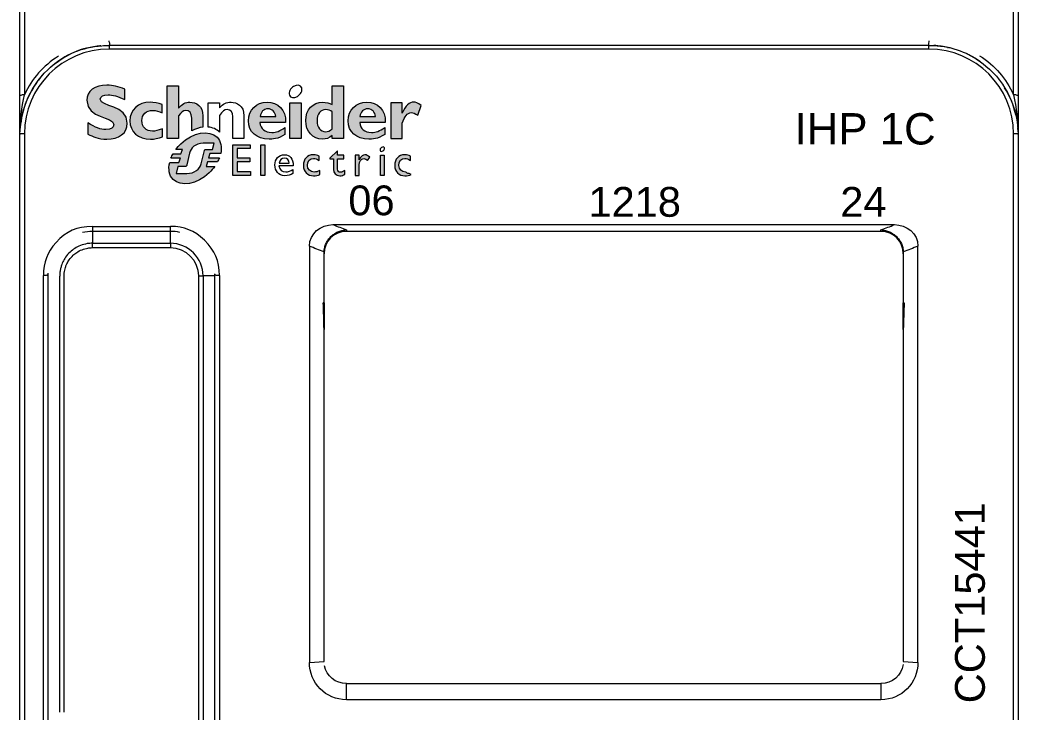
# Model space of a CAD drawing. Header units: millimetres. Extents: x 2820 to 3024, y 1658 to 1957.
# Drawn here: x 2917.19 to 2930.39, y 1880.22 to 1889.37 of the extents above; entities that cross this region are included whole.
import ezdxf

# ---------------------------------------------------------------- set-up
doc = ezdxf.new("R2010")
doc.units = ezdxf.units.MM
doc.layers.add('03_Symbole', color=250, linetype='Continuous', lineweight=15)
doc.layers.add('04_Texte', color=7, linetype='Continuous')
doc.styles.get("Standard").update_dxf_attribs({"font": 'arial.ttf'})

msp = doc.modelspace()

# ---------------------------------------------------------------- hatches: boundary and pattern name
at = {"layer": '04_Texte'}
h = msp.add_hatch(color=3, dxfattribs=at)
h.dxf.hatch_style = 2
edge = h.paths.add_edge_path()
edge.add_spline(control_points=[(2918.578, 1888.321), (2918.477, 1888.366), (2918.416, 1888.384), (2918.356, 1888.384), (2918.294, 1888.384), (2918.253, 1888.361), (2918.253, 1888.326), (2918.253, 1888.222), (2918.61, 1888.251), (2918.61, 1888.009), (2918.61, 1887.875), (2918.497, 1887.797), (2918.341, 1887.797), (2918.218, 1887.797), (2918.158, 1887.829), (2918.089, 1887.865), (2918.089, 1887.865), (2918.089, 1888.015), (2918.089, 1888.015), (2918.189, 1887.948), (2918.25, 1887.925), (2918.328, 1887.925), (2918.395, 1887.925), (2918.431, 1887.948), (2918.431, 1887.989), (2918.431, 1888.103), (2918.075, 1888.062), (2918.075, 1888.311), (2918.075, 1888.432), (2918.179, 1888.511), (2918.341, 1888.511), (2918.419, 1888.511), (2918.49, 1888.495), (2918.578, 1888.457), (2918.578, 1888.457), (2918.578, 1888.321), (2918.578, 1888.321)], knot_values=[0, 0, 0, 0, 1, 1, 1, 2, 2, 2, 3, 3, 3, 4, 4, 4, 5, 5, 5, 6, 6, 6, 7, 7, 7, 8, 8, 8, 9, 9, 9, 10, 10, 10, 11, 11, 11, 12, 12, 12, 12], degree=3, periodic=0)
h = msp.add_hatch(color=3, dxfattribs=at)
h.dxf.hatch_style = 2
edge = h.paths.add_edge_path()
edge.add_spline(control_points=[(2919.609, 1888.106), (2919.609, 1888.234), (2919.522, 1888.286), (2919.437, 1888.286), (2919.378, 1888.286), (2919.33, 1888.262), (2919.288, 1888.208), (2919.288, 1888.208), (2919.286, 1888.208), (2919.286, 1888.208), (2919.286, 1888.208), (2919.286, 1888.503), (2919.286, 1888.503), (2919.286, 1888.503), (2919.137, 1888.503), (2919.137, 1888.503), (2919.137, 1888.503), (2919.137, 1887.807), (2919.137, 1887.807), (2919.137, 1887.807), (2919.286, 1887.807), (2919.286, 1887.807), (2919.286, 1887.807), (2919.286, 1888.106), (2919.286, 1888.106), (2919.32, 1888.156), (2919.35, 1888.178), (2919.384, 1888.178), (2919.43, 1888.178), (2919.461, 1888.145), (2919.461, 1888.074), (2919.461, 1888.074), (2919.461, 1887.909), (2919.461, 1887.909), (2919.511, 1887.934), (2919.561, 1887.95), (2919.609, 1887.956), (2919.609, 1887.956), (2919.609, 1888.106), (2919.609, 1888.106)], knot_values=[0, 0, 0, 0, 1, 1, 1, 2, 2, 2, 3, 3, 3, 4, 4, 4, 5, 5, 5, 6, 6, 6, 7, 7, 7, 8, 8, 8, 9, 9, 9, 10, 10, 10, 11, 11, 11, 12, 12, 12, 13, 13, 13, 13], degree=3, periodic=0)
h = msp.add_hatch(color=3, dxfattribs=at)
h.dxf.hatch_style = 2
edge = h.paths.add_edge_path()
edge.add_spline(control_points=[(2921.319, 1888.503), (2921.319, 1888.503), (2921.319, 1888.257), (2921.319, 1888.257), (2921.279, 1888.276), (2921.239, 1888.286), (2921.196, 1888.286), (2921.062, 1888.286), (2920.968, 1888.187), (2920.968, 1888.042), (2920.968, 1887.901), (2921.062, 1887.797), (2921.188, 1887.797), (2921.238, 1887.797), (2921.277, 1887.81), (2921.319, 1887.844), (2921.319, 1887.844), (2921.319, 1887.806), (2921.319, 1887.806), (2921.319, 1887.806), (2921.467, 1887.806), (2921.467, 1887.806), (2921.467, 1887.806), (2921.467, 1888.503), (2921.467, 1888.503), (2921.467, 1888.503), (2921.319, 1888.503), (2921.319, 1888.503)], knot_values=[0, 0, 0, 0, 1, 1, 1, 2, 2, 2, 3, 3, 3, 4, 4, 4, 5, 5, 5, 6, 6, 6, 7, 7, 7, 8, 8, 8, 9, 9, 9, 9], degree=3, periodic=0)
edge = h.paths.add_edge_path()
edge.add_spline(control_points=[(2921.319, 1887.935), (2921.288, 1887.907), (2921.263, 1887.896), (2921.231, 1887.896), (2921.162, 1887.896), (2921.118, 1887.953), (2921.118, 1888.039), (2921.118, 1888.133), (2921.162, 1888.188), (2921.236, 1888.188), (2921.263, 1888.188), (2921.298, 1888.175), (2921.319, 1888.16), (2921.319, 1888.16), (2921.319, 1887.935), (2921.319, 1887.935)], knot_values=[0, 0, 0, 0, 1, 1, 1, 2, 2, 2, 3, 3, 3, 4, 4, 4, 5, 5, 5, 5], degree=3, periodic=0)
h = msp.add_hatch(color=3, dxfattribs=at)
h.dxf.hatch_style = 2
edge = h.paths.add_edge_path()
edge.add_spline(control_points=[(2919.076, 1887.829), (2919.017, 1887.808), (2918.967, 1887.797), (2918.917, 1887.797), (2918.751, 1887.797), (2918.644, 1887.894), (2918.644, 1888.041), (2918.644, 1888.185), (2918.755, 1888.286), (2918.911, 1888.286), (2918.958, 1888.286), (2919.02, 1888.274), (2919.069, 1888.256), (2919.069, 1888.256), (2919.069, 1888.146), (2919.069, 1888.146), (2919.03, 1888.166), (2918.985, 1888.178), (2918.948, 1888.178), (2918.859, 1888.178), (2918.802, 1888.124), (2918.802, 1888.042), (2918.802, 1887.958), (2918.858, 1887.903), (2918.943, 1887.903), (2918.979, 1887.903), (2919.011, 1887.911), (2919.076, 1887.936), (2919.076, 1887.936), (2919.076, 1887.829), (2919.076, 1887.829)], knot_values=[0, 0, 0, 0, 1, 1, 1, 2, 2, 2, 3, 3, 3, 4, 4, 4, 5, 5, 5, 6, 6, 6, 7, 7, 7, 8, 8, 8, 9, 9, 9, 10, 10, 10, 10], degree=3, periodic=0)
h = msp.add_hatch(color=3, dxfattribs=at)
h.dxf.hatch_style = 2
edge = h.paths.add_edge_path()
edge.add_spline(control_points=[(2920.367, 1888.095), (2920.373, 1888.16), (2920.411, 1888.198), (2920.47, 1888.198), (2920.527, 1888.198), (2920.566, 1888.159), (2920.572, 1888.095), (2920.572, 1888.095), (2920.367, 1888.095), (2920.367, 1888.095)], knot_values=[0, 0, 0, 0, 1, 1, 1, 2, 2, 2, 3, 3, 3, 3], degree=3, periodic=0)
edge = h.paths.add_edge_path()
edge.add_spline(control_points=[(2920.459, 1888.286), (2920.314, 1888.286), (2920.211, 1888.184), (2920.211, 1888.039), (2920.211, 1887.894), (2920.318, 1887.797), (2920.484, 1887.797), (2920.521, 1887.797), (2920.609, 1887.797), (2920.694, 1887.86), (2920.694, 1887.86), (2920.694, 1887.952), (2920.694, 1887.952), (2920.625, 1887.903), (2920.579, 1887.886), (2920.52, 1887.886), (2920.426, 1887.886), (2920.369, 1887.934), (2920.364, 1888.017), (2920.364, 1888.017), (2920.702, 1888.017), (2920.702, 1888.017), (2920.709, 1888.189), (2920.596, 1888.286), (2920.459, 1888.286)], knot_values=[0, 0, 0, 0, 0.352778, 0.352778, 0.352778, 0.705556, 0.705556, 0.705556, 1.058333, 1.058333, 1.058333, 1.411111, 1.411111, 1.411111, 1.763889, 1.763889, 1.763889, 2.116667, 2.116667, 2.116667, 2.469444, 2.469444, 2.469444, 2.822222, 2.822222, 2.822222, 2.822222], degree=3, periodic=0)
edge.add_line((2920.459, 1888.286), (2920.459, 1888.286))
h = msp.add_hatch(color=3, dxfattribs=at)
h.dxf.hatch_style = 2
h.paths.add_polyline_path([(2920.908, 1887.806), (2920.76, 1887.806), (2920.76, 1888.278), (2920.908, 1888.278)])
h = msp.add_hatch(color=3, dxfattribs=at)
h.dxf.hatch_style = 2
edge = h.paths.add_edge_path()
edge.add_spline(control_points=[(2921.686, 1888.095), (2921.692, 1888.16), (2921.73, 1888.198), (2921.788, 1888.198), (2921.845, 1888.198), (2921.885, 1888.159), (2921.891, 1888.095), (2921.891, 1888.095), (2921.686, 1888.095), (2921.686, 1888.095)], knot_values=[0, 0, 0, 0, 1, 1, 1, 2, 2, 2, 3, 3, 3, 3], degree=3, periodic=0)
edge = h.paths.add_edge_path()
edge.add_spline(control_points=[(2921.778, 1888.286), (2921.633, 1888.286), (2921.529, 1888.184), (2921.529, 1888.039), (2921.529, 1887.894), (2921.637, 1887.797), (2921.803, 1887.797), (2921.839, 1887.797), (2921.928, 1887.797), (2922.013, 1887.86), (2922.013, 1887.86), (2922.013, 1887.952), (2922.013, 1887.952), (2921.944, 1887.903), (2921.898, 1887.886), (2921.838, 1887.886), (2921.745, 1887.886), (2921.688, 1887.934), (2921.683, 1888.017), (2921.683, 1888.017), (2922.021, 1888.017), (2922.021, 1888.017), (2922.028, 1888.189), (2921.915, 1888.286), (2921.778, 1888.286)], knot_values=[0, 0, 0, 0, 0.352778, 0.352778, 0.352778, 0.705556, 0.705556, 0.705556, 1.058333, 1.058333, 1.058333, 1.411111, 1.411111, 1.411111, 1.763889, 1.763889, 1.763889, 2.116667, 2.116667, 2.116667, 2.469444, 2.469444, 2.469444, 2.822222, 2.822222, 2.822222, 2.822222], degree=3, periodic=0)
edge.add_line((2921.778, 1888.286), (2921.778, 1888.286))
h = msp.add_hatch(color=3, dxfattribs=at)
h.dxf.hatch_style = 2
edge = h.paths.add_edge_path()
edge.add_spline(control_points=[(2922.243, 1888.143), (2922.243, 1888.143), (2922.245, 1888.143), (2922.245, 1888.143), (2922.289, 1888.241), (2922.338, 1888.287), (2922.395, 1888.287), (2922.424, 1888.287), (2922.45, 1888.275), (2922.493, 1888.244), (2922.493, 1888.244), (2922.452, 1888.113), (2922.452, 1888.113), (2922.413, 1888.138), (2922.388, 1888.148), (2922.364, 1888.148), (2922.31, 1888.148), (2922.275, 1888.097), (2922.243, 1888.01), (2922.243, 1888.01), (2922.243, 1887.807), (2922.243, 1887.807), (2922.243, 1887.807), (2922.095, 1887.807), (2922.095, 1887.807), (2922.095, 1887.807), (2922.095, 1888.278), (2922.095, 1888.278), (2922.095, 1888.278), (2922.243, 1888.278), (2922.243, 1888.278), (2922.243, 1888.278), (2922.243, 1888.143), (2922.243, 1888.143)], knot_values=[0, 0, 0, 0, 1, 1, 1, 2, 2, 2, 3, 3, 3, 4, 4, 4, 5, 5, 5, 6, 6, 6, 7, 7, 7, 8, 8, 8, 9, 9, 9, 10, 10, 10, 11, 11, 11, 11], degree=3, periodic=0)
h = msp.add_hatch(color=3, dxfattribs=at)
h.dxf.hatch_style = 2
edge = h.paths.add_edge_path()
edge.add_spline(control_points=[(2919.683, 1887.551), (2919.683, 1887.551), (2919.699, 1887.609), (2919.699, 1887.609), (2919.699, 1887.609), (2919.844, 1887.609), (2919.844, 1887.609), (2919.863, 1887.693), (2919.848, 1887.771), (2919.797, 1887.822), (2919.694, 1887.926), (2919.478, 1887.89), (2919.317, 1887.736), (2919.292, 1887.712), (2919.271, 1887.687), (2919.251, 1887.66), (2919.251, 1887.66), (2919.339, 1887.66), (2919.339, 1887.66), (2919.339, 1887.66), (2919.319, 1887.602), (2919.319, 1887.602), (2919.319, 1887.602), (2919.214, 1887.602), (2919.214, 1887.602), (2919.204, 1887.584), (2919.195, 1887.566), (2919.187, 1887.547), (2919.187, 1887.547), (2919.312, 1887.547), (2919.312, 1887.547), (2919.312, 1887.547), (2919.292, 1887.489), (2919.292, 1887.489), (2919.292, 1887.489), (2919.17, 1887.489), (2919.17, 1887.489), (2919.149, 1887.4), (2919.162, 1887.317), (2919.215, 1887.265), (2919.317, 1887.163), (2919.532, 1887.199), (2919.693, 1887.353), (2919.721, 1887.379), (2919.744, 1887.408), (2919.765, 1887.438), (2919.765, 1887.438), (2919.653, 1887.438), (2919.653, 1887.438), (2919.653, 1887.438), (2919.67, 1887.496), (2919.67, 1887.496), (2919.67, 1887.496), (2919.801, 1887.496), (2919.801, 1887.496), (2919.811, 1887.515), (2919.82, 1887.533), (2919.827, 1887.551), (2919.827, 1887.551), (2919.683, 1887.551), (2919.683, 1887.551)], knot_values=[0, 0, 0, 0, 1, 1, 1, 2, 2, 2, 3, 3, 3, 4, 4, 4, 5, 5, 5, 6, 6, 6, 7, 7, 7, 8, 8, 8, 9, 9, 9, 10, 10, 10, 11, 11, 11, 12, 12, 12, 13, 13, 13, 14, 14, 14, 15, 15, 15, 16, 16, 16, 17, 17, 17, 18, 18, 18, 19, 19, 19, 20, 20, 20, 20], degree=3, periodic=0)
edge = h.paths.add_edge_path()
edge.add_spline(control_points=[(2919.651, 1887.66), (2919.641, 1887.66), (2919.637, 1887.659), (2919.634, 1887.654), (2919.632, 1887.653), (2919.632, 1887.651), (2919.631, 1887.648), (2919.631, 1887.648), (2919.584, 1887.469), (2919.584, 1887.469), (2919.573, 1887.406), (2919.495, 1887.343), (2919.395, 1887.343), (2919.395, 1887.343), (2919.34, 1887.343), (2919.34, 1887.343), (2919.34, 1887.343), (2919.255, 1887.343), (2919.255, 1887.343), (2919.255, 1887.343), (2919.279, 1887.435), (2919.279, 1887.435), (2919.279, 1887.435), (2919.369, 1887.435), (2919.369, 1887.435), (2919.379, 1887.435), (2919.386, 1887.439), (2919.392, 1887.445), (2919.394, 1887.448), (2919.397, 1887.452), (2919.397, 1887.456), (2919.397, 1887.456), (2919.434, 1887.613), (2919.434, 1887.613), (2919.445, 1887.676), (2919.512, 1887.745), (2919.612, 1887.745), (2919.612, 1887.745), (2919.756, 1887.745), (2919.756, 1887.745), (2919.756, 1887.745), (2919.737, 1887.66), (2919.737, 1887.66), (2919.737, 1887.66), (2919.651, 1887.66), (2919.651, 1887.66)], knot_values=[0, 0, 0, 0, 1, 1, 1, 2, 2, 2, 3, 3, 3, 4, 4, 4, 5, 5, 5, 6, 6, 6, 7, 7, 7, 8, 8, 8, 9, 9, 9, 10, 10, 10, 11, 11, 11, 12, 12, 12, 13, 13, 13, 14, 14, 14, 15, 15, 15, 15], degree=3, periodic=0)
h = msp.add_hatch(color=3, dxfattribs=at)
h.dxf.hatch_style = 2
h.paths.add_polyline_path([(2920.234, 1887.672), (2920.062, 1887.672), (2920.062, 1887.549), (2920.228, 1887.549), (2920.228, 1887.497), (2920.062, 1887.497), (2920.062, 1887.371), (2920.239, 1887.371), (2920.239, 1887.319), (2920.004, 1887.319), (2920.004, 1887.724), (2920.234, 1887.724)])
h = msp.add_hatch(color=3, dxfattribs=at)
h.dxf.hatch_style = 2
h.paths.add_polyline_path([(2920.427, 1887.318), (2920.374, 1887.318), (2920.374, 1887.724), (2920.427, 1887.724)])
h = msp.add_hatch(color=3, dxfattribs=at)
h.dxf.hatch_style = 2
edge = h.paths.add_edge_path()
edge.add_spline(control_points=[(2921.147, 1887.516), (2921.116, 1887.536), (2921.096, 1887.543), (2921.073, 1887.543), (2921.025, 1887.543), (2920.992, 1887.506), (2920.992, 1887.451), (2920.992, 1887.396), (2921.027, 1887.363), (2921.082, 1887.363), (2921.105, 1887.363), (2921.126, 1887.369), (2921.153, 1887.381), (2921.153, 1887.381), (2921.153, 1887.329), (2921.153, 1887.329), (2921.135, 1887.32), (2921.101, 1887.313), (2921.073, 1887.313), (2920.993, 1887.313), (2920.938, 1887.368), (2920.938, 1887.447), (2920.938, 1887.535), (2920.988, 1887.591), (2921.07, 1887.591), (2921.101, 1887.591), (2921.121, 1887.584), (2921.147, 1887.573), (2921.147, 1887.573), (2921.147, 1887.516), (2921.147, 1887.516)], knot_values=[0, 0, 0, 0, 1, 1, 1, 2, 2, 2, 3, 3, 3, 4, 4, 4, 5, 5, 5, 6, 6, 6, 7, 7, 7, 8, 8, 8, 9, 9, 9, 10, 10, 10, 10], degree=3, periodic=0)
h = msp.add_hatch(color=3, dxfattribs=at)
h.dxf.hatch_style = 2
edge = h.paths.add_edge_path()
edge.add_spline(control_points=[(2921.387, 1887.586), (2921.387, 1887.586), (2921.471, 1887.586), (2921.471, 1887.586), (2921.471, 1887.586), (2921.471, 1887.538), (2921.471, 1887.538), (2921.471, 1887.538), (2921.387, 1887.538), (2921.387, 1887.538), (2921.387, 1887.538), (2921.387, 1887.401), (2921.387, 1887.401), (2921.387, 1887.37), (2921.41, 1887.361), (2921.425, 1887.361), (2921.444, 1887.361), (2921.464, 1887.367), (2921.485, 1887.381), (2921.485, 1887.381), (2921.485, 1887.331), (2921.485, 1887.331), (2921.467, 1887.321), (2921.438, 1887.313), (2921.421, 1887.313), (2921.363, 1887.313), (2921.334, 1887.349), (2921.334, 1887.397), (2921.334, 1887.397), (2921.334, 1887.538), (2921.334, 1887.538), (2921.334, 1887.538), (2921.288, 1887.538), (2921.288, 1887.538), (2921.288, 1887.538), (2921.288, 1887.544), (2921.288, 1887.544), (2921.288, 1887.544), (2921.387, 1887.641), (2921.387, 1887.641), (2921.387, 1887.641), (2921.387, 1887.586), (2921.387, 1887.586)], knot_values=[0, 0, 0, 0, 1, 1, 1, 2, 2, 2, 3, 3, 3, 4, 4, 4, 5, 5, 5, 6, 6, 6, 7, 7, 7, 8, 8, 8, 9, 9, 9, 10, 10, 10, 11, 11, 11, 12, 12, 12, 13, 13, 13, 14, 14, 14, 14], degree=3, periodic=0)
h = msp.add_hatch(color=3, dxfattribs=at)
h.dxf.hatch_style = 2
edge = h.paths.add_edge_path()
edge.add_spline(control_points=[(2921.673, 1887.586), (2921.673, 1887.586), (2921.673, 1887.524), (2921.673, 1887.524), (2921.673, 1887.524), (2921.674, 1887.524), (2921.674, 1887.524), (2921.701, 1887.571), (2921.726, 1887.591), (2921.751, 1887.591), (2921.773, 1887.591), (2921.793, 1887.581), (2921.815, 1887.56), (2921.815, 1887.56), (2921.787, 1887.514), (2921.787, 1887.514), (2921.771, 1887.53), (2921.75, 1887.541), (2921.738, 1887.541), (2921.701, 1887.541), (2921.673, 1887.504), (2921.673, 1887.458), (2921.673, 1887.458), (2921.673, 1887.318), (2921.673, 1887.318), (2921.673, 1887.318), (2921.62, 1887.318), (2921.62, 1887.318), (2921.62, 1887.318), (2921.62, 1887.586), (2921.62, 1887.586), (2921.62, 1887.586), (2921.673, 1887.586), (2921.673, 1887.586)], knot_values=[0, 0, 0, 0, 1, 1, 1, 2, 2, 2, 3, 3, 3, 4, 4, 4, 5, 5, 5, 6, 6, 6, 7, 7, 7, 8, 8, 8, 9, 9, 9, 10, 10, 10, 11, 11, 11, 11], degree=3, periodic=0)
h = msp.add_hatch(color=3, dxfattribs=at)
h.dxf.hatch_style = 2
h.paths.add_polyline_path([(2922.007, 1887.318), (2921.955, 1887.318), (2921.955, 1887.586), (2922.007, 1887.586)])
h = msp.add_hatch(color=3, dxfattribs=at)
h.dxf.hatch_style = 2
edge = h.paths.add_edge_path()
edge.add_spline(control_points=[(2922.355, 1887.516), (2922.324, 1887.536), (2922.304, 1887.543), (2922.281, 1887.543), (2922.233, 1887.543), (2922.2, 1887.506), (2922.2, 1887.451), (2922.2, 1887.396), (2922.235, 1887.363), (2922.29, 1887.363), (2922.312, 1887.363), (2922.309, 1887.333), (2922.336, 1887.345), (2922.336, 1887.345), (2922.361, 1887.329), (2922.361, 1887.329), (2922.343, 1887.32), (2922.309, 1887.313), (2922.281, 1887.313), (2922.201, 1887.313), (2922.146, 1887.368), (2922.146, 1887.447), (2922.146, 1887.535), (2922.197, 1887.591), (2922.278, 1887.591), (2922.309, 1887.591), (2922.329, 1887.584), (2922.355, 1887.573), (2922.355, 1887.573), (2922.355, 1887.516), (2922.355, 1887.516)], knot_values=[0, 0, 0, 0, 1, 1, 1, 2, 2, 2, 3, 3, 3, 4, 4, 4, 5, 5, 5, 6, 6, 6, 7, 7, 7, 8, 8, 8, 9, 9, 9, 10, 10, 10, 10], degree=3, periodic=0)

# ---------------------------------------------------------------- linework, layer by layer
at = {"layer": '03_Symbole', "color": 0, "lineweight": 0}
for points in [[(2917.191, 1888.384), (2917.191, 1892.235)], [(2930.386, 1892.235), (2930.386, 1888.384)], [(2929.208, 1889.037), (2918.369, 1889.037)], [(2918.369, 1889.037), (2918.369, 1889.031), (2918.369, 1889.025), (2918.369, 1889.012), (2918.369, 1888.987)], [(2929.208, 1888.987), (2929.208, 1889.012), (2929.208, 1889.025), (2929.208, 1889.031), (2929.208, 1889.037)], [(2929.29, 1889.034), (2929.295, 1889.034)], [(2929.208, 1888.987), (2918.369, 1888.987)], [(2929.298, 1889.034), (2929.302, 1889.033)], [(2917.641, 1888.786), (2917.641, 1888.786)], [(2917.7, 1888.829), (2917.7, 1888.829)], [(2929.786, 1888.885), (2929.783, 1888.886)], [(2929.817, 1888.866), (2929.814, 1888.868)], [(2929.912, 1888.803), (2929.909, 1888.805)], [(2917.49, 1888.644), (2917.483, 1888.636)], [(2917.397, 1888.524), (2917.397, 1888.524)], [(2930.18, 1888.524), (2930.18, 1888.524)], [(2917.191, 1887.866), (2917.191, 1888.384)], [(2930.386, 1888.384), (2930.386, 1887.866)], [(2917.191, 1876.873), (2917.191, 1887.859)], [(2917.249, 1887.867), (2917.249, 1876.866)], [(2930.327, 1876.866), (2930.327, 1887.867)], [(2930.386, 1887.874), (2930.386, 1887.868)], [(2930.386, 1887.859), (2930.386, 1876.873)], [(2921.329, 1886.667), (2928.751, 1886.667)], [(2918.148, 1886.643), (2919.179, 1886.643)], [(2918.148, 1886.643), (2918.148, 1886.578)], [(2919.179, 1886.578), (2918.148, 1886.578)], [(2918.148, 1886.578), (2918.148, 1886.421)], [(2919.179, 1886.578), (2919.179, 1886.643)], [(2919.179, 1886.421), (2919.179, 1886.578)], [(2921.506, 1886.597), (2921.506, 1886.578)], [(2928.574, 1886.578), (2921.506, 1886.578)], [(2928.574, 1886.578), (2928.574, 1886.597)], [(2918.148, 1886.421), (2919.179, 1886.421)], [(2918.148, 1886.363), (2918.148, 1886.421)], [(2919.179, 1886.421), (2919.179, 1886.363)], [(2918.148, 1886.363), (2919.179, 1886.363)], [(2921.017, 1886.382), (2921.017, 1880.879)], [(2921.211, 1886.296), (2921.211, 1886.306)], [(2921.211, 1885.633), (2921.211, 1886.296)], [(2928.869, 1886.306), (2928.869, 1886.296)], [(2928.869, 1886.296), (2928.869, 1885.633)], [(2929.063, 1880.879), (2929.063, 1886.382)], [(2917.5, 1876.737), (2917.5, 1885.994)], [(2917.559, 1885.989), (2917.559, 1876.744)], [(2919.552, 1885.989), (2919.552, 1876.745)], [(2919.552, 1885.989), (2919.611, 1885.989)], [(2919.611, 1885.989), (2919.611, 1876.745)], [(2919.768, 1885.989), (2919.611, 1885.989)], [(2919.768, 1876.744), (2919.768, 1885.989)], [(2919.827, 1885.994), (2919.827, 1876.737)], [(2921.211, 1885.633), (2921.2, 1885.633)], [(2921.211, 1885.633), (2921.211, 1885.28)], [(2928.869, 1885.28), (2928.869, 1885.634)], [(2928.869, 1885.633), (2928.88, 1885.633)], [(2921.017, 1880.879), (2921.211, 1880.893)], [(2928.869, 1880.893), (2928.869, 1880.89)], [(2928.869, 1880.893), (2929.062, 1880.879)], [(2921.506, 1880.599), (2928.574, 1880.599)], [(2921.506, 1880.386), (2921.506, 1880.599)], [(2928.574, 1880.599), (2928.574, 1880.386)], [(2928.574, 1880.386), (2921.506, 1880.386)]]:
    msp.add_lwpolyline(points, dxfattribs=at)
for points in [[(2917.249, 1892.24), (2917.249, 1890.954), (2917.249, 1889.669), (2917.249, 1888.383)], [(2930.328, 1888.383), (2930.328, 1889.669), (2930.328, 1890.955), (2930.328, 1892.24)], [(2918.272, 1889.033), (2918.304, 1889.036), (2918.336, 1889.037), (2918.369, 1889.037)], [(2918.368, 1889.037), (2918.39, 1889.058), (2918.369, 1889.077), (2918.369, 1889.097)], [(2929.208, 1889.097), (2929.208, 1889.077), (2929.194, 1889.059), (2929.208, 1889.037)], [(2929.208, 1889.037), (2929.244, 1889.037), (2929.28, 1889.036), (2929.316, 1889.032)], [(2929.279, 1889.035), (2929.277, 1889.035), (2929.275, 1889.035), (2929.273, 1889.035)], [(2929.274, 1889.035), (2929.276, 1889.035), (2929.278, 1889.035), (2929.28, 1889.035)], [(2929.286, 1889.035), (2929.284, 1889.035), (2929.282, 1889.035), (2929.28, 1889.035)], [(2929.282, 1889.035), (2929.284, 1889.035), (2929.285, 1889.035), (2929.287, 1889.035)], [(2929.294, 1889.034), (2929.291, 1889.034), (2929.289, 1889.034), (2929.287, 1889.035)], [(2929.301, 1889.033), (2929.299, 1889.034), (2929.297, 1889.034), (2929.294, 1889.034)], [(2918.369, 1888.987), (2917.75, 1888.987), (2917.249, 1888.485), (2917.249, 1887.867)], [(2918.26, 1889.032), (2917.996, 1889.007), (2917.792, 1888.92), (2917.593, 1888.746)], [(2917.605, 1888.756), (2917.806, 1888.926), (2918.01, 1889.011), (2918.272, 1889.033)], [(2918.254, 1889.032), (2918.252, 1889.031), (2918.25, 1889.031), (2918.247, 1889.031)], [(2930.327, 1887.867), (2930.327, 1888.485), (2929.826, 1888.987), (2929.208, 1888.987)], [(2929.487, 1889.003), (2929.426, 1889.018), (2929.364, 1889.028), (2929.302, 1889.033)], [(2929.306, 1889.033), (2929.307, 1889.033), (2929.308, 1889.033), (2929.309, 1889.033)], [(2929.316, 1889.032), (2929.568, 1889.008), (2929.767, 1888.925), (2929.962, 1888.764)], [(2929.453, 1889.011), (2929.455, 1889.01), (2929.457, 1889.01), (2929.459, 1889.009)], [(2929.461, 1889.009), (2929.463, 1889.008), (2929.465, 1889.008), (2929.467, 1889.007)], [(2929.876, 1888.828), (2929.824, 1888.864), (2929.77, 1888.895), (2929.713, 1888.922)], [(2917.7, 1888.895), (2917.495, 1888.762), (2917.352, 1888.606), (2917.249, 1888.383)], [(2929.792, 1888.881), (2929.791, 1888.881), (2929.79, 1888.882), (2929.789, 1888.882)], [(2929.798, 1888.877), (2929.797, 1888.878), (2929.796, 1888.878), (2929.795, 1888.879)], [(2929.805, 1888.874), (2929.804, 1888.874), (2929.803, 1888.875), (2929.802, 1888.875)], [(2929.811, 1888.87), (2929.81, 1888.871), (2929.809, 1888.871), (2929.808, 1888.872)], [(2929.823, 1888.862), (2929.822, 1888.863), (2929.821, 1888.864), (2929.82, 1888.864)], [(2929.83, 1888.859), (2929.829, 1888.859), (2929.828, 1888.86), (2929.827, 1888.861)], [(2929.836, 1888.855), (2929.835, 1888.855), (2929.834, 1888.856), (2929.833, 1888.857)], [(2929.876, 1888.9), (2930.085, 1888.767), (2930.224, 1888.606), (2930.328, 1888.383)], [(2929.889, 1888.82), (2929.885, 1888.822), (2929.881, 1888.825), (2929.877, 1888.828)], [(2929.889, 1888.82), (2929.89, 1888.819), (2929.89, 1888.819), (2929.891, 1888.818)], [(2929.907, 1888.807), (2929.901, 1888.811), (2929.896, 1888.815), (2929.891, 1888.818)], [(2929.907, 1888.807), (2929.907, 1888.806), (2929.908, 1888.806), (2929.909, 1888.805)], [(2929.912, 1888.803), (2929.914, 1888.802), (2929.915, 1888.801), (2929.916, 1888.8)], [(2917.191, 1887.859), (2917.191, 1888.199), (2917.345, 1888.537), (2917.605, 1888.756)], [(2917.487, 1888.641), (2917.479, 1888.631), (2917.47, 1888.621), (2917.461, 1888.611)], [(2917.599, 1888.751), (2917.597, 1888.75), (2917.596, 1888.748), (2917.594, 1888.747)], [(2929.962, 1888.764), (2930.228, 1888.544), (2930.386, 1888.204), (2930.386, 1887.859)], [(2917.461, 1888.611), (2917.427, 1888.569), (2917.396, 1888.526), (2917.368, 1888.48)], [(2930.137, 1888.583), (2930.135, 1888.585), (2930.134, 1888.587), (2930.133, 1888.589)], [(2930.141, 1888.577), (2930.14, 1888.579), (2930.139, 1888.581), (2930.137, 1888.583)], [(2930.141, 1888.577), (2930.142, 1888.577), (2930.142, 1888.576), (2930.143, 1888.576)], [(2930.146, 1888.572), (2930.144, 1888.573), (2930.143, 1888.574), (2930.142, 1888.576)], [(2930.147, 1888.57), (2930.148, 1888.568), (2930.15, 1888.566), (2930.151, 1888.564)], [(2930.153, 1888.562), (2930.152, 1888.564), (2930.151, 1888.565), (2930.15, 1888.566)], [(2930.151, 1888.564), (2930.153, 1888.562), (2930.154, 1888.56), (2930.155, 1888.558)], [(2930.158, 1888.555), (2930.156, 1888.557), (2930.155, 1888.559), (2930.154, 1888.56)], [(2930.156, 1888.558), (2930.157, 1888.556), (2930.158, 1888.554), (2930.16, 1888.553)], [(2930.163, 1888.549), (2930.161, 1888.55), (2930.16, 1888.552), (2930.159, 1888.554)], [(2930.16, 1888.552), (2930.161, 1888.551), (2930.162, 1888.549), (2930.164, 1888.547)], [(2917.191, 1887.874), (2917.192, 1888.046), (2917.213, 1888.214), (2917.249, 1888.383)], [(2917.368, 1888.48), (2917.298, 1888.366), (2917.25, 1888.249), (2917.22, 1888.12)], [(2930.356, 1888.117), (2930.327, 1888.247), (2930.279, 1888.364), (2930.209, 1888.478)], [(2930.328, 1888.383), (2930.364, 1888.212), (2930.385, 1888.042), (2930.386, 1887.867)], [(2917.22, 1888.12), (2917.208, 1888.065), (2917.199, 1888.009), (2917.194, 1887.953)], [(2917.193, 1887.939), (2917.193, 1887.941), (2917.194, 1887.943), (2917.194, 1887.945)], [(2917.194, 1887.953), (2917.194, 1887.949), (2917.194, 1887.945), (2917.194, 1887.941)], [(2917.194, 1887.946), (2917.194, 1887.946), (2917.194, 1887.946), (2917.194, 1887.946)], [(2930.383, 1887.933), (2930.383, 1887.939), (2930.382, 1887.946), (2930.382, 1887.953)], [(2930.383, 1887.938), (2930.383, 1887.936), (2930.383, 1887.934), (2930.384, 1887.931)], [(2930.384, 1887.924), (2930.384, 1887.927), (2930.384, 1887.929), (2930.383, 1887.931)], [(2921.017, 1886.382), (2921.017, 1886.553), (2921.169, 1886.667), (2921.329, 1886.667)], [(2921.329, 1886.667), (2921.388, 1886.643), (2921.447, 1886.62), (2921.506, 1886.597)], [(2928.574, 1886.597), (2928.633, 1886.62), (2928.692, 1886.643), (2928.751, 1886.667)], [(2928.751, 1886.667), (2928.912, 1886.667), (2929.063, 1886.553), (2929.063, 1886.382)], [(2918.148, 1886.643), (2917.944, 1886.643), (2917.805, 1886.581), (2917.668, 1886.43)], [(2918.148, 1886.578), (2918.103, 1886.578), (2918.059, 1886.573), (2918.016, 1886.563)], [(2919.629, 1886.461), (2919.496, 1886.589), (2919.363, 1886.643), (2919.179, 1886.643)], [(2919.305, 1886.564), (2919.263, 1886.573), (2919.222, 1886.578), (2919.179, 1886.578)], [(2921.506, 1886.578), (2921.342, 1886.578), (2921.213, 1886.444), (2921.211, 1886.282)], [(2928.869, 1886.282), (2928.867, 1886.444), (2928.738, 1886.578), (2928.574, 1886.578)], [(2917.668, 1886.43), (2917.55, 1886.3), (2917.5, 1886.17), (2917.5, 1885.994)], [(2919.611, 1885.989), (2919.611, 1886.225), (2919.414, 1886.422), (2919.179, 1886.422)], [(2919.827, 1885.994), (2919.827, 1886.189), (2919.769, 1886.325), (2919.629, 1886.461)], [(2919.179, 1886.363), (2919.382, 1886.363), (2919.552, 1886.193), (2919.552, 1885.989)], [(2921.211, 1886.306), (2921.147, 1886.332), (2921.082, 1886.357), (2921.017, 1886.382)], [(2929.063, 1886.382), (2928.998, 1886.357), (2928.933, 1886.332), (2928.869, 1886.306)], [(2917.559, 1886.016), (2917.559, 1886.007), (2917.559, 1885.998), (2917.559, 1885.989)], [(2917.56, 1886.026), (2917.56, 1886.025), (2917.56, 1886.024), (2917.56, 1886.023)], [(2919.768, 1885.989), (2919.768, 1885.998), (2919.768, 1886.007), (2919.767, 1886.017)], [(2921.211, 1885.28), (2921.208, 1885.398), (2921.204, 1885.516), (2921.2, 1885.634)], [(2928.88, 1885.633), (2928.876, 1885.516), (2928.872, 1885.398), (2928.869, 1885.28)], [(2921.211, 1880.893), (2921.211, 1882.355), (2921.211, 1883.818), (2921.211, 1885.28)], [(2928.869, 1885.28), (2928.869, 1883.818), (2928.869, 1882.355), (2928.869, 1880.893)], [(2921.506, 1880.386), (2921.235, 1880.385), (2921.016, 1880.61), (2921.017, 1880.879)], [(2929.063, 1880.879), (2929.063, 1880.61), (2928.845, 1880.385), (2928.574, 1880.386)], [(2928.866, 1880.854), (2928.846, 1880.708), (2928.722, 1880.598), (2928.574, 1880.599)], [(2921.506, 1880.599), (2921.365, 1880.598), (2921.244, 1880.699), (2921.217, 1880.836)]]:
    msp.add_open_spline(points, degree=3, dxfattribs=at)
for points, knots in [([(2917.249, 1888.383), (2917.239, 1888.383), (2917.229, 1888.383), (2917.22, 1888.383), (2917.21, 1888.383), (2917.193, 1888.365), (2917.191, 1888.384)], [0, 0, 0, 0, 1, 1, 1, 2, 2, 2, 2]), ([(2930.386, 1888.384), (2930.384, 1888.365), (2930.366, 1888.383), (2930.357, 1888.383), (2930.347, 1888.383), (2930.337, 1888.383), (2930.328, 1888.383)], [0, 0, 0, 0, 1, 1, 1, 2, 2, 2, 2]), ([(2917.249, 1887.867), (2917.239, 1887.867), (2917.229, 1887.866), (2917.219, 1887.866), (2917.209, 1887.865), (2917.191, 1887.879), (2917.191, 1887.859)], [0, 0, 0, 0, 1, 1, 1, 2, 2, 2, 2]), ([(2930.386, 1887.859), (2930.386, 1887.878), (2930.367, 1887.865), (2930.357, 1887.866), (2930.347, 1887.866), (2930.337, 1887.867), (2930.327, 1887.867)], [0, 0, 0, 0, 1, 1, 1, 2, 2, 2, 2]), ([(2921.211, 1886.306), (2921.212, 1886.326), (2921.215, 1886.345), (2921.219, 1886.364), (2921.223, 1886.382), (2921.23, 1886.4), (2921.237, 1886.417), (2921.245, 1886.435), (2921.255, 1886.452), (2921.267, 1886.468), (2921.277, 1886.483), (2921.289, 1886.496), (2921.302, 1886.509), (2921.314, 1886.522), (2921.328, 1886.533), (2921.343, 1886.543), (2921.359, 1886.554), (2921.377, 1886.564), (2921.394, 1886.572), (2921.412, 1886.579), (2921.43, 1886.585), (2921.448, 1886.589), (2921.467, 1886.594), (2921.486, 1886.596), (2921.506, 1886.597)], [0, 0, 0, 0, 1, 1, 1, 2, 2, 2, 3, 3, 3, 4, 4, 4, 5, 5, 5, 6, 6, 6, 7, 7, 7, 8, 8, 8, 8]), ([(2928.574, 1886.597), (2928.594, 1886.596), (2928.613, 1886.594), (2928.632, 1886.589), (2928.65, 1886.585), (2928.668, 1886.579), (2928.685, 1886.572), (2928.703, 1886.564), (2928.72, 1886.554), (2928.737, 1886.543), (2928.752, 1886.533), (2928.766, 1886.522), (2928.778, 1886.509), (2928.791, 1886.496), (2928.803, 1886.483), (2928.813, 1886.468), (2928.825, 1886.452), (2928.835, 1886.435), (2928.843, 1886.417), (2928.85, 1886.4), (2928.856, 1886.382), (2928.861, 1886.364), (2928.865, 1886.345), (2928.868, 1886.326), (2928.869, 1886.306)], [0, 0, 0, 0, 1, 1, 1, 2, 2, 2, 3, 3, 3, 4, 4, 4, 5, 5, 5, 6, 6, 6, 7, 7, 7, 8, 8, 8, 8]), ([(2918.148, 1886.421), (2918.125, 1886.421), (2918.101, 1886.419), (2918.078, 1886.416), (2918.048, 1886.41), (2918.018, 1886.402), (2917.989, 1886.39), (2917.939, 1886.37), (2917.893, 1886.341), (2917.853, 1886.305), (2917.831, 1886.284), (2917.81, 1886.261), (2917.793, 1886.235), (2917.779, 1886.216), (2917.767, 1886.196), (2917.758, 1886.175), (2917.753, 1886.164), (2917.748, 1886.154), (2917.744, 1886.142), (2917.739, 1886.128), (2917.734, 1886.112), (2917.731, 1886.097), (2917.727, 1886.082), (2917.724, 1886.067), (2917.721, 1886.052), (2917.719, 1886.037), (2917.717, 1886.022), (2917.716, 1886.008), (2917.716, 1885.997), (2917.715, 1885.987), (2917.715, 1885.977), (2917.715, 1885.96), (2917.715, 1885.943), (2917.715, 1885.927), (2917.715, 1885.91), (2917.715, 1885.894), (2917.715, 1885.877), (2917.715, 1885.861), (2917.715, 1885.844), (2917.715, 1885.828), (2917.715, 1885.811), (2917.715, 1885.795), (2917.715, 1885.778), (2917.715, 1885.712), (2917.715, 1885.646), (2917.715, 1885.58), (2917.715, 1885.514), (2917.715, 1885.448), (2917.715, 1885.381), (2917.715, 1885.381), (2917.715, 1885.183), (2917.715, 1885.183), (2917.715, 1885.117), (2917.715, 1885.051), (2917.715, 1884.985), (2917.715, 1884.985), (2917.715, 1884.588), (2917.715, 1884.588), (2917.715, 1884.588), (2917.715, 1884.191), (2917.715, 1884.191), (2917.715, 1884.191), (2917.715, 1883.794), (2917.715, 1883.794), (2917.715, 1883.794), (2917.715, 1883.398), (2917.715, 1883.398), (2917.715, 1883.398), (2917.715, 1881.811), (2917.715, 1881.811), (2917.715, 1881.811), (2917.715, 1880.223), (2917.715, 1880.223)], [0, 0, 0, 0, 1, 1, 1, 2, 2, 2, 3, 3, 3, 4, 4, 4, 5, 5, 5, 6, 6, 6, 7, 7, 7, 8, 8, 8, 9, 9, 9, 10, 10, 10, 11, 11, 11, 12, 12, 12, 13, 13, 13, 14, 14, 14, 15, 15, 15, 16, 16, 16, 17, 17, 17, 18, 18, 18, 19, 19, 19, 20, 20, 20, 21, 21, 21, 22, 22, 22, 23, 23, 23, 24, 24, 24, 24]), ([(2917.774, 1880.223), (2917.774, 1880.223), (2917.774, 1884.985), (2917.774, 1884.985), (2917.774, 1884.985), (2917.774, 1885.381), (2917.774, 1885.381), (2917.774, 1885.381), (2917.774, 1885.778), (2917.774, 1885.778), (2917.774, 1885.778), (2917.774, 1885.828), (2917.774, 1885.828), (2917.774, 1885.828), (2917.774, 1885.877), (2917.774, 1885.877), (2917.774, 1885.877), (2917.774, 1885.927), (2917.774, 1885.927), (2917.774, 1885.944), (2917.774, 1885.96), (2917.774, 1885.977), (2917.774, 1885.986), (2917.774, 1885.996), (2917.775, 1886.006), (2917.776, 1886.02), (2917.777, 1886.033), (2917.779, 1886.046), (2917.782, 1886.059), (2917.784, 1886.072), (2917.787, 1886.085), (2917.79, 1886.094), (2917.793, 1886.104), (2917.796, 1886.113), (2917.8, 1886.126), (2917.805, 1886.138), (2917.811, 1886.15), (2917.819, 1886.168), (2917.829, 1886.185), (2917.841, 1886.202), (2917.856, 1886.224), (2917.874, 1886.244), (2917.893, 1886.262), (2917.908, 1886.275), (2917.924, 1886.287), (2917.941, 1886.299), (2917.963, 1886.313), (2917.986, 1886.326), (2918.011, 1886.336), (2918.036, 1886.346), (2918.062, 1886.353), (2918.088, 1886.357), (2918.108, 1886.361), (2918.128, 1886.363), (2918.148, 1886.363)], [0, 0, 0, 0, 1, 1, 1, 2, 2, 2, 3, 3, 3, 4, 4, 4, 5, 5, 5, 6, 6, 6, 7, 7, 7, 8, 8, 8, 9, 9, 9, 10, 10, 10, 11, 11, 11, 12, 12, 12, 13, 13, 13, 14, 14, 14, 15, 15, 15, 16, 16, 16, 17, 17, 17, 18, 18, 18, 18]), ([(2917.559, 1885.989), (2917.559, 1886.008), (2917.539, 1885.993), (2917.53, 1885.993), (2917.52, 1885.994), (2917.51, 1885.994), (2917.5, 1885.994)], [0, 0, 0, 0, 1, 1, 1, 2, 2, 2, 2]), ([(2919.827, 1885.994), (2919.817, 1885.994), (2919.807, 1885.994), (2919.797, 1885.993), (2919.787, 1885.993), (2919.768, 1886.008), (2919.768, 1885.989)], [0, 0, 0, 0, 1, 1, 1, 2, 2, 2, 2])]:
    msp.add_open_spline(points, degree=3, knots=knots, dxfattribs=at)
at = {"layer": '04_Texte', "color": 3, "lineweight": 0}
for points in [[(2920.908, 1887.806), (2920.76, 1887.806), (2920.76, 1888.278), (2920.908, 1888.278), (2920.908, 1887.806)], [(2920.234, 1887.672), (2920.062, 1887.672), (2920.062, 1887.549), (2920.228, 1887.549), (2920.228, 1887.497), (2920.062, 1887.497), (2920.062, 1887.371), (2920.239, 1887.371), (2920.239, 1887.319), (2920.004, 1887.319), (2920.004, 1887.724), (2920.234, 1887.724), (2920.234, 1887.672)], [(2920.427, 1887.318), (2920.374, 1887.318), (2920.374, 1887.724), (2920.427, 1887.724), (2920.427, 1887.318)], [(2922.007, 1887.318), (2921.955, 1887.318), (2921.955, 1887.586), (2922.007, 1887.586), (2922.007, 1887.318)]]:
    msp.add_lwpolyline(points, dxfattribs=at)
for points, knots in [([(2918.578, 1888.321), (2918.477, 1888.366), (2918.416, 1888.384), (2918.356, 1888.384), (2918.294, 1888.384), (2918.253, 1888.361), (2918.253, 1888.326), (2918.253, 1888.222), (2918.61, 1888.251), (2918.61, 1888.009), (2918.61, 1887.875), (2918.497, 1887.797), (2918.341, 1887.797), (2918.218, 1887.797), (2918.158, 1887.829), (2918.089, 1887.865), (2918.089, 1887.865), (2918.089, 1888.015), (2918.089, 1888.015), (2918.189, 1887.948), (2918.25, 1887.925), (2918.328, 1887.925), (2918.395, 1887.925), (2918.431, 1887.948), (2918.431, 1887.989), (2918.431, 1888.103), (2918.075, 1888.062), (2918.075, 1888.311), (2918.075, 1888.432), (2918.179, 1888.511), (2918.341, 1888.511), (2918.419, 1888.511), (2918.49, 1888.495), (2918.578, 1888.457), (2918.578, 1888.457), (2918.578, 1888.321), (2918.578, 1888.321)], [0, 0, 0, 0, 1, 1, 1, 2, 2, 2, 3, 3, 3, 4, 4, 4, 5, 5, 5, 6, 6, 6, 7, 7, 7, 8, 8, 8, 9, 9, 9, 10, 10, 10, 11, 11, 11, 12, 12, 12, 12]), ([(2920.915, 1888.476), (2920.929, 1888.439), (2920.903, 1888.388), (2920.859, 1888.362), (2920.814, 1888.336), (2920.767, 1888.344), (2920.753, 1888.381), (2920.739, 1888.417), (2920.764, 1888.469), (2920.809, 1888.495), (2920.853, 1888.521), (2920.901, 1888.513), (2920.915, 1888.476)], [0, 0, 0, 0, 1, 1, 1, 2, 2, 2, 3, 3, 3, 4, 4, 4, 4]), ([(2919.609, 1888.106), (2919.609, 1888.234), (2919.522, 1888.286), (2919.437, 1888.286), (2919.378, 1888.286), (2919.33, 1888.262), (2919.288, 1888.208), (2919.288, 1888.208), (2919.286, 1888.208), (2919.286, 1888.208), (2919.286, 1888.208), (2919.286, 1888.503), (2919.286, 1888.503), (2919.286, 1888.503), (2919.137, 1888.503), (2919.137, 1888.503), (2919.137, 1888.503), (2919.137, 1887.807), (2919.137, 1887.807), (2919.137, 1887.807), (2919.286, 1887.807), (2919.286, 1887.807), (2919.286, 1887.807), (2919.286, 1888.106), (2919.286, 1888.106), (2919.32, 1888.156), (2919.35, 1888.178), (2919.384, 1888.178), (2919.43, 1888.178), (2919.461, 1888.145), (2919.461, 1888.074), (2919.461, 1888.074), (2919.461, 1887.909), (2919.461, 1887.909), (2919.511, 1887.934), (2919.561, 1887.95), (2919.609, 1887.956), (2919.609, 1887.956), (2919.609, 1888.106), (2919.609, 1888.106)], [0, 0, 0, 0, 1, 1, 1, 2, 2, 2, 3, 3, 3, 4, 4, 4, 5, 5, 5, 6, 6, 6, 7, 7, 7, 8, 8, 8, 9, 9, 9, 10, 10, 10, 11, 11, 11, 12, 12, 12, 13, 13, 13, 13]), ([(2921.319, 1888.503), (2921.319, 1888.503), (2921.319, 1888.257), (2921.319, 1888.257), (2921.279, 1888.276), (2921.239, 1888.286), (2921.196, 1888.286), (2921.062, 1888.286), (2920.968, 1888.187), (2920.968, 1888.042), (2920.968, 1887.901), (2921.062, 1887.797), (2921.188, 1887.797), (2921.238, 1887.797), (2921.277, 1887.81), (2921.319, 1887.844), (2921.319, 1887.844), (2921.319, 1887.806), (2921.319, 1887.806), (2921.319, 1887.806), (2921.467, 1887.806), (2921.467, 1887.806), (2921.467, 1887.806), (2921.467, 1888.503), (2921.467, 1888.503), (2921.467, 1888.503), (2921.319, 1888.503), (2921.319, 1888.503)], [0, 0, 0, 0, 1, 1, 1, 2, 2, 2, 3, 3, 3, 4, 4, 4, 5, 5, 5, 6, 6, 6, 7, 7, 7, 8, 8, 8, 9, 9, 9, 9]), ([(2919.076, 1887.829), (2919.017, 1887.808), (2918.967, 1887.797), (2918.917, 1887.797), (2918.751, 1887.797), (2918.644, 1887.894), (2918.644, 1888.041), (2918.644, 1888.185), (2918.755, 1888.286), (2918.911, 1888.286), (2918.958, 1888.286), (2919.02, 1888.274), (2919.069, 1888.256), (2919.069, 1888.256), (2919.069, 1888.146), (2919.069, 1888.146), (2919.03, 1888.166), (2918.985, 1888.178), (2918.948, 1888.178), (2918.859, 1888.178), (2918.802, 1888.124), (2918.802, 1888.042), (2918.802, 1887.958), (2918.858, 1887.903), (2918.943, 1887.903), (2918.979, 1887.903), (2919.011, 1887.911), (2919.076, 1887.936), (2919.076, 1887.936), (2919.076, 1887.829), (2919.076, 1887.829)], [0, 0, 0, 0, 1, 1, 1, 2, 2, 2, 3, 3, 3, 4, 4, 4, 5, 5, 5, 6, 6, 6, 7, 7, 7, 8, 8, 8, 9, 9, 9, 10, 10, 10, 10]), ([(2919.981, 1888.286), (2919.92, 1888.286), (2919.874, 1888.264), (2919.827, 1888.21), (2919.827, 1888.21), (2919.827, 1888.278), (2919.827, 1888.278), (2919.827, 1888.278), (2919.679, 1888.278), (2919.679, 1888.278), (2919.679, 1888.278), (2919.679, 1887.957), (2919.679, 1887.957), (2919.73, 1887.952), (2919.796, 1887.929), (2919.827, 1887.89), (2919.827, 1887.89), (2919.827, 1888.11), (2919.827, 1888.11), (2919.866, 1888.168), (2919.894, 1888.188), (2919.93, 1888.188), (2919.972, 1888.188), (2920.004, 1888.16), (2920.004, 1888.094), (2920.004, 1888.094), (2920.004, 1887.807), (2920.004, 1887.807), (2920.004, 1887.807), (2920.152, 1887.807), (2920.152, 1887.807), (2920.152, 1887.807), (2920.152, 1888.106), (2920.152, 1888.106), (2920.152, 1888.245), (2920.054, 1888.286), (2919.981, 1888.286)], [0, 0, 0, 0, 1, 1, 1, 2, 2, 2, 3, 3, 3, 4, 4, 4, 5, 5, 5, 6, 6, 6, 7, 7, 7, 8, 8, 8, 9, 9, 9, 10, 10, 10, 11, 11, 11, 12, 12, 12, 12]), ([(2920.459, 1888.286), (2920.314, 1888.286), (2920.211, 1888.184), (2920.211, 1888.039), (2920.211, 1887.894), (2920.318, 1887.797), (2920.484, 1887.797), (2920.521, 1887.797), (2920.609, 1887.797), (2920.694, 1887.86), (2920.694, 1887.86), (2920.694, 1887.952), (2920.694, 1887.952), (2920.625, 1887.903), (2920.579, 1887.886), (2920.52, 1887.886), (2920.426, 1887.886), (2920.369, 1887.934), (2920.364, 1888.017), (2920.364, 1888.017), (2920.702, 1888.017), (2920.702, 1888.017), (2920.709, 1888.189), (2920.596, 1888.286), (2920.459, 1888.286)], [0, 0, 0, 0, 1, 1, 1, 2, 2, 2, 3, 3, 3, 4, 4, 4, 5, 5, 5, 6, 6, 6, 7, 7, 7, 8, 8, 8, 8]), ([(2921.778, 1888.286), (2921.633, 1888.286), (2921.529, 1888.184), (2921.529, 1888.039), (2921.529, 1887.894), (2921.637, 1887.797), (2921.803, 1887.797), (2921.839, 1887.797), (2921.928, 1887.797), (2922.013, 1887.86), (2922.013, 1887.86), (2922.013, 1887.952), (2922.013, 1887.952), (2921.944, 1887.903), (2921.898, 1887.886), (2921.838, 1887.886), (2921.745, 1887.886), (2921.688, 1887.934), (2921.683, 1888.017), (2921.683, 1888.017), (2922.021, 1888.017), (2922.021, 1888.017), (2922.028, 1888.189), (2921.915, 1888.286), (2921.778, 1888.286)], [0, 0, 0, 0, 1, 1, 1, 2, 2, 2, 3, 3, 3, 4, 4, 4, 5, 5, 5, 6, 6, 6, 7, 7, 7, 8, 8, 8, 8]), ([(2922.243, 1888.143), (2922.243, 1888.143), (2922.245, 1888.143), (2922.245, 1888.143), (2922.289, 1888.241), (2922.338, 1888.287), (2922.395, 1888.287), (2922.424, 1888.287), (2922.45, 1888.275), (2922.493, 1888.244), (2922.493, 1888.244), (2922.452, 1888.113), (2922.452, 1888.113), (2922.413, 1888.138), (2922.388, 1888.148), (2922.364, 1888.148), (2922.31, 1888.148), (2922.275, 1888.097), (2922.243, 1888.01), (2922.243, 1888.01), (2922.243, 1887.807), (2922.243, 1887.807), (2922.243, 1887.807), (2922.095, 1887.807), (2922.095, 1887.807), (2922.095, 1887.807), (2922.095, 1888.278), (2922.095, 1888.278), (2922.095, 1888.278), (2922.243, 1888.278), (2922.243, 1888.278), (2922.243, 1888.278), (2922.243, 1888.143), (2922.243, 1888.143)], [0, 0, 0, 0, 1, 1, 1, 2, 2, 2, 3, 3, 3, 4, 4, 4, 5, 5, 5, 6, 6, 6, 7, 7, 7, 8, 8, 8, 9, 9, 9, 10, 10, 10, 11, 11, 11, 11]), ([(2920.367, 1888.095), (2920.373, 1888.16), (2920.411, 1888.198), (2920.47, 1888.198), (2920.527, 1888.198), (2920.566, 1888.159), (2920.572, 1888.095), (2920.572, 1888.095), (2920.367, 1888.095), (2920.367, 1888.095)], [0, 0, 0, 0, 1, 1, 1, 2, 2, 2, 3, 3, 3, 3]), ([(2921.319, 1887.935), (2921.288, 1887.907), (2921.263, 1887.896), (2921.231, 1887.896), (2921.162, 1887.896), (2921.118, 1887.953), (2921.118, 1888.039), (2921.118, 1888.133), (2921.162, 1888.188), (2921.236, 1888.188), (2921.263, 1888.188), (2921.298, 1888.175), (2921.319, 1888.16), (2921.319, 1888.16), (2921.319, 1887.935), (2921.319, 1887.935)], [0, 0, 0, 0, 1, 1, 1, 2, 2, 2, 3, 3, 3, 4, 4, 4, 5, 5, 5, 5]), ([(2921.686, 1888.095), (2921.692, 1888.16), (2921.73, 1888.198), (2921.788, 1888.198), (2921.845, 1888.198), (2921.885, 1888.159), (2921.891, 1888.095), (2921.891, 1888.095), (2921.686, 1888.095), (2921.686, 1888.095)], [0, 0, 0, 0, 1, 1, 1, 2, 2, 2, 3, 3, 3, 3]), ([(2919.683, 1887.551), (2919.683, 1887.551), (2919.699, 1887.609), (2919.699, 1887.609), (2919.699, 1887.609), (2919.844, 1887.609), (2919.844, 1887.609), (2919.863, 1887.693), (2919.848, 1887.771), (2919.797, 1887.822), (2919.694, 1887.926), (2919.478, 1887.89), (2919.317, 1887.736), (2919.292, 1887.712), (2919.271, 1887.687), (2919.251, 1887.66), (2919.251, 1887.66), (2919.339, 1887.66), (2919.339, 1887.66), (2919.339, 1887.66), (2919.319, 1887.602), (2919.319, 1887.602), (2919.319, 1887.602), (2919.214, 1887.602), (2919.214, 1887.602), (2919.204, 1887.584), (2919.195, 1887.566), (2919.187, 1887.547), (2919.187, 1887.547), (2919.312, 1887.547), (2919.312, 1887.547), (2919.312, 1887.547), (2919.292, 1887.489), (2919.292, 1887.489), (2919.292, 1887.489), (2919.17, 1887.489), (2919.17, 1887.489), (2919.149, 1887.4), (2919.162, 1887.317), (2919.215, 1887.265), (2919.317, 1887.163), (2919.532, 1887.199), (2919.693, 1887.353), (2919.721, 1887.379), (2919.744, 1887.408), (2919.765, 1887.438), (2919.765, 1887.438), (2919.653, 1887.438), (2919.653, 1887.438), (2919.653, 1887.438), (2919.67, 1887.496), (2919.67, 1887.496), (2919.67, 1887.496), (2919.801, 1887.496), (2919.801, 1887.496), (2919.811, 1887.515), (2919.82, 1887.533), (2919.827, 1887.551), (2919.827, 1887.551), (2919.683, 1887.551), (2919.683, 1887.551)], [0, 0, 0, 0, 1, 1, 1, 2, 2, 2, 3, 3, 3, 4, 4, 4, 5, 5, 5, 6, 6, 6, 7, 7, 7, 8, 8, 8, 9, 9, 9, 10, 10, 10, 11, 11, 11, 12, 12, 12, 13, 13, 13, 14, 14, 14, 15, 15, 15, 16, 16, 16, 17, 17, 17, 18, 18, 18, 19, 19, 19, 20, 20, 20, 20]), ([(2919.651, 1887.66), (2919.641, 1887.66), (2919.637, 1887.659), (2919.634, 1887.654), (2919.632, 1887.653), (2919.632, 1887.651), (2919.631, 1887.648), (2919.631, 1887.648), (2919.584, 1887.469), (2919.584, 1887.469), (2919.573, 1887.406), (2919.495, 1887.343), (2919.395, 1887.343), (2919.395, 1887.343), (2919.34, 1887.343), (2919.34, 1887.343), (2919.34, 1887.343), (2919.255, 1887.343), (2919.255, 1887.343), (2919.255, 1887.343), (2919.279, 1887.435), (2919.279, 1887.435), (2919.279, 1887.435), (2919.369, 1887.435), (2919.369, 1887.435), (2919.379, 1887.435), (2919.386, 1887.439), (2919.392, 1887.445), (2919.394, 1887.448), (2919.397, 1887.452), (2919.397, 1887.456), (2919.397, 1887.456), (2919.434, 1887.613), (2919.434, 1887.613), (2919.445, 1887.676), (2919.512, 1887.745), (2919.612, 1887.745), (2919.612, 1887.745), (2919.756, 1887.745), (2919.756, 1887.745), (2919.756, 1887.745), (2919.737, 1887.66), (2919.737, 1887.66), (2919.737, 1887.66), (2919.651, 1887.66), (2919.651, 1887.66)], [0, 0, 0, 0, 1, 1, 1, 2, 2, 2, 3, 3, 3, 4, 4, 4, 5, 5, 5, 6, 6, 6, 7, 7, 7, 8, 8, 8, 9, 9, 9, 10, 10, 10, 11, 11, 11, 12, 12, 12, 13, 13, 13, 14, 14, 14, 15, 15, 15, 15]), ([(2920.615, 1887.444), (2920.615, 1887.444), (2920.803, 1887.444), (2920.803, 1887.444), (2920.803, 1887.543), (2920.758, 1887.591), (2920.687, 1887.591), (2920.613, 1887.591), (2920.562, 1887.537), (2920.562, 1887.456), (2920.562, 1887.382), (2920.608, 1887.313), (2920.691, 1887.313), (2920.737, 1887.313), (2920.766, 1887.323), (2920.798, 1887.345), (2920.798, 1887.345), (2920.798, 1887.396), (2920.798, 1887.396), (2920.767, 1887.376), (2920.737, 1887.364), (2920.705, 1887.364), (2920.654, 1887.364), (2920.623, 1887.391), (2920.615, 1887.444)], [0, 0, 0, 0, 1, 1, 1, 2, 2, 2, 3, 3, 3, 4, 4, 4, 5, 5, 5, 6, 6, 6, 7, 7, 7, 8, 8, 8, 8]), ([(2921.147, 1887.516), (2921.116, 1887.536), (2921.096, 1887.543), (2921.073, 1887.543), (2921.025, 1887.543), (2920.992, 1887.506), (2920.992, 1887.451), (2920.992, 1887.396), (2921.027, 1887.363), (2921.082, 1887.363), (2921.105, 1887.363), (2921.126, 1887.369), (2921.153, 1887.381), (2921.153, 1887.381), (2921.153, 1887.329), (2921.153, 1887.329), (2921.135, 1887.32), (2921.101, 1887.313), (2921.073, 1887.313), (2920.993, 1887.313), (2920.938, 1887.368), (2920.938, 1887.447), (2920.938, 1887.535), (2920.988, 1887.591), (2921.07, 1887.591), (2921.101, 1887.591), (2921.121, 1887.584), (2921.147, 1887.573), (2921.147, 1887.573), (2921.147, 1887.516), (2921.147, 1887.516)], [0, 0, 0, 0, 1, 1, 1, 2, 2, 2, 3, 3, 3, 4, 4, 4, 5, 5, 5, 6, 6, 6, 7, 7, 7, 8, 8, 8, 9, 9, 9, 10, 10, 10, 10]), ([(2921.387, 1887.586), (2921.387, 1887.586), (2921.471, 1887.586), (2921.471, 1887.586), (2921.471, 1887.586), (2921.471, 1887.538), (2921.471, 1887.538), (2921.471, 1887.538), (2921.387, 1887.538), (2921.387, 1887.538), (2921.387, 1887.538), (2921.387, 1887.401), (2921.387, 1887.401), (2921.387, 1887.37), (2921.41, 1887.361), (2921.425, 1887.361), (2921.444, 1887.361), (2921.464, 1887.367), (2921.485, 1887.381), (2921.485, 1887.381), (2921.485, 1887.331), (2921.485, 1887.331), (2921.467, 1887.321), (2921.438, 1887.313), (2921.421, 1887.313), (2921.363, 1887.313), (2921.334, 1887.349), (2921.334, 1887.397), (2921.334, 1887.397), (2921.334, 1887.538), (2921.334, 1887.538), (2921.334, 1887.538), (2921.288, 1887.538), (2921.288, 1887.538), (2921.288, 1887.538), (2921.288, 1887.544), (2921.288, 1887.544), (2921.288, 1887.544), (2921.387, 1887.641), (2921.387, 1887.641), (2921.387, 1887.641), (2921.387, 1887.586), (2921.387, 1887.586)], [0, 0, 0, 0, 1, 1, 1, 2, 2, 2, 3, 3, 3, 4, 4, 4, 5, 5, 5, 6, 6, 6, 7, 7, 7, 8, 8, 8, 9, 9, 9, 10, 10, 10, 11, 11, 11, 12, 12, 12, 13, 13, 13, 14, 14, 14, 14]), ([(2921.673, 1887.586), (2921.673, 1887.586), (2921.673, 1887.524), (2921.673, 1887.524), (2921.673, 1887.524), (2921.674, 1887.524), (2921.674, 1887.524), (2921.701, 1887.571), (2921.726, 1887.591), (2921.751, 1887.591), (2921.773, 1887.591), (2921.793, 1887.581), (2921.815, 1887.56), (2921.815, 1887.56), (2921.787, 1887.514), (2921.787, 1887.514), (2921.771, 1887.53), (2921.75, 1887.541), (2921.738, 1887.541), (2921.701, 1887.541), (2921.673, 1887.504), (2921.673, 1887.458), (2921.673, 1887.458), (2921.673, 1887.318), (2921.673, 1887.318), (2921.673, 1887.318), (2921.62, 1887.318), (2921.62, 1887.318), (2921.62, 1887.318), (2921.62, 1887.586), (2921.62, 1887.586), (2921.62, 1887.586), (2921.673, 1887.586), (2921.673, 1887.586)], [0, 0, 0, 0, 1, 1, 1, 2, 2, 2, 3, 3, 3, 4, 4, 4, 5, 5, 5, 6, 6, 6, 7, 7, 7, 8, 8, 8, 9, 9, 9, 10, 10, 10, 11, 11, 11, 11]), ([(2922.009, 1887.682), (2922.014, 1887.669), (2922.005, 1887.651), (2921.989, 1887.641), (2921.973, 1887.632), (2921.956, 1887.635), (2921.952, 1887.648), (2921.947, 1887.661), (2921.955, 1887.679), (2921.972, 1887.689), (2921.988, 1887.698), (2922.004, 1887.695), (2922.009, 1887.682)], [0, 0, 0, 0, 1, 1, 1, 2, 2, 2, 3, 3, 3, 4, 4, 4, 4]), ([(2922.355, 1887.516), (2922.324, 1887.536), (2922.304, 1887.543), (2922.281, 1887.543), (2922.233, 1887.543), (2922.2, 1887.506), (2922.2, 1887.451), (2922.2, 1887.396), (2922.235, 1887.363), (2922.29, 1887.363), (2922.312, 1887.363), (2922.309, 1887.333), (2922.336, 1887.345), (2922.336, 1887.345), (2922.361, 1887.329), (2922.361, 1887.329), (2922.343, 1887.32), (2922.309, 1887.313), (2922.281, 1887.313), (2922.201, 1887.313), (2922.146, 1887.368), (2922.146, 1887.447), (2922.146, 1887.535), (2922.197, 1887.591), (2922.278, 1887.591), (2922.309, 1887.591), (2922.329, 1887.584), (2922.355, 1887.573), (2922.355, 1887.573), (2922.355, 1887.516), (2922.355, 1887.516)], [0, 0, 0, 0, 1, 1, 1, 2, 2, 2, 3, 3, 3, 4, 4, 4, 5, 5, 5, 6, 6, 6, 7, 7, 7, 8, 8, 8, 9, 9, 9, 10, 10, 10, 10]), ([(2920.688, 1887.546), (2920.725, 1887.546), (2920.749, 1887.52), (2920.75, 1887.479), (2920.75, 1887.479), (2920.616, 1887.479), (2920.616, 1887.479), (2920.623, 1887.522), (2920.648, 1887.546), (2920.688, 1887.546)], [0, 0, 0, 0, 1, 1, 1, 2, 2, 2, 3, 3, 3, 3])]:
    msp.add_open_spline(points, degree=3, knots=knots, dxfattribs=at)

# ---------------------------------------------------------------- texts
at = {"layer": '04_Texte', "attachment_point": 1}
for s, width, gutter_width, insert, char_height in [('IHP 1C', 2.78472, 2.071, (2927.432, 1888.141), 0.4142), ('06', 0.39365, 1.968, (2921.532, 1887.185), 0.3937), ('1218', 0.39365, 1.968, (2924.706, 1887.165), 0.3937), ('24', 0.39365, 1.968, (2928.036, 1887.165), 0.3937)]:
    msp.add_mtext_dynamic_manual_height_columns(s, width=width, gutter_width=gutter_width, heights=[0], dxfattribs=dict(at, insert=insert, char_height=char_height))
at = {"layer": '04_Texte', "insert": (2929.553, 1880.339), "char_height": 0.3937, "attachment_point": 1, "rotation": 90}
msp.add_mtext_dynamic_manual_height_columns('CCT15441', width=0.39365, gutter_width=1.968, heights=[0], dxfattribs=at)

doc.saveas('drawing.dxf')
